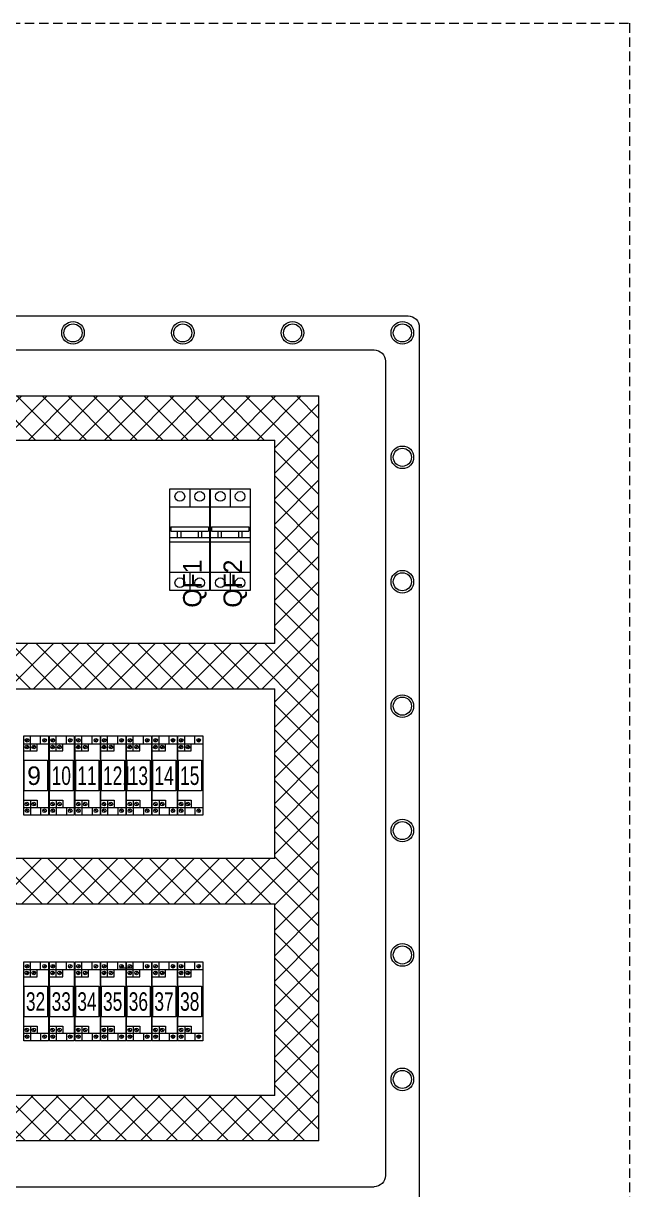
# Model space of a CAD drawing. Header units: millimetres. Extents: x 32626 to 72822, y 60047 to 123188.
# Drawn here: x 33628 to 33949, y 64901 to 65520 of the extents above; entities that cross this region are included whole.
import ezdxf

# ---------------------------------------------------------------- set-up
doc = ezdxf.new("R2010")
doc.units = ezdxf.units.MM
doc.header["$LTSCALE"] = 10
doc.linetypes.add('DASHED', pattern=[0.75, 0.5, -0.25])
doc.layers.add('1轮廓实线层', color=7, linetype='Continuous', lineweight=18)
doc.layers.add('6文字层', color=3, linetype='Continuous', lineweight=18)
doc.styles.add('样式 1', font='SIMYOU.TTF', dxfattribs={"width": 0.75})

msp = doc.modelspace()

# ---------------------------------------------------------------- hatches: boundary and pattern name
at = {"layer": '1轮廓实线层'}
h = msp.add_hatch(dxfattribs=at)
h.set_pattern_fill('ANSI37', color=256, scale=3, style=0)
h.set_pattern_definition([(45, (1626.673, -2091.581), (-6.7351921, 6.7351921), []), (135, (1626.673, -2091.581), (-6.7351921, -6.7351921), [])])
h.paths.add_polyline_path([(33050.9, 64927.13), (33050.9, 65322.25), (33784.37, 65322.25), (33784.37, 64927.13)])
h.paths.add_polyline_path([(33074.32, 65298.85), (33760.95, 65298.85), (33760.95, 65190.85), (33074.32, 65190.85)], flags=16)
h.paths.add_polyline_path([(33074.3, 65166.85), (33760.97, 65166.85), (33760.97, 65076.85), (33074.3, 65076.85)], flags=16)
h.paths.add_polyline_path([(33074.3, 65052.85), (33760.97, 65052.85), (33760.97, 64951.12), (33074.3, 64951.12)], flags=16)

# ---------------------------------------------------------------- linework, layer by layer
for p, q in [((33003.63, 65364.69), (33831.63, 65364.69)), ((33021.63, 65346.69), (33813.63, 65346.69)), ((33050.9, 65322.25), (33784.37, 65322.25)), ((33784.37, 64927.13), (33784.37, 65322.25)), ((33074.32, 65298.85), (33760.95, 65298.85)), ((33760.95, 65190.85), (33760.95, 65298.85)), ((33705.42, 65273.03), (33715.92, 65273.03)), ((33705.42, 65219.03), (33705.42, 65273.03)), ((33715.92, 65273.03), (33726.42, 65273.03)), ((33715.92, 65273.03), (33715.92, 65263.34)), ((33726.42, 65273.03), (33726.42, 65219.03)), ((33726.87, 65273.03), (33737.37, 65273.03)), ((33726.87, 65219.03), (33726.87, 65273.03)), ((33737.37, 65273.03), (33747.87, 65273.03)), ((33737.37, 65273.03), (33737.37, 65263.34)), ((33747.87, 65273.03), (33747.87, 65219.03)), ((33705.42, 65263.34), (33726.42, 65263.34)), ((33726.87, 65263.34), (33747.87, 65263.34)), ((33705.96, 65252.88), (33725.87, 65252.88)), ((33705.96, 65252.88), (33705.96, 65250.5)), ((33725.87, 65252.88), (33725.87, 65250.5)), ((33727.41, 65252.88), (33747.33, 65252.88)), ((33727.41, 65252.88), (33727.41, 65250.5)), ((33747.33, 65252.88), (33747.33, 65250.5)), ((33705.42, 65247.22), (33726.42, 65247.22)), ((33705.42, 65244.85), (33726.42, 65244.85)), ((33705.96, 65250.5), (33725.87, 65250.5)), ((33709.51, 65247.22), (33709.51, 65250.5)), ((33711.32, 65247.22), (33711.32, 65250.5)), ((33720.52, 65247.22), (33720.52, 65250.5)), ((33722.32, 65247.22), (33722.32, 65250.5)), ((33726.87, 65247.22), (33747.87, 65247.22)), ((33726.87, 65244.85), (33747.87, 65244.85)), ((33727.41, 65250.5), (33747.33, 65250.5)), ((33730.96, 65247.22), (33730.96, 65250.5)), ((33732.77, 65247.22), (33732.77, 65250.5)), ((33741.97, 65247.22), (33741.97, 65250.5)), ((33743.78, 65247.22), (33743.78, 65250.5)), ((33705.42, 65228.72), (33726.42, 65228.72)), ((33715.92, 65228.72), (33715.92, 65219.03)), ((33726.87, 65228.72), (33747.87, 65228.72)), ((33737.37, 65228.72), (33737.37, 65219.03)), ((33715.92, 65219.03), (33705.42, 65219.03)), ((33726.42, 65219.03), (33715.92, 65219.03)), ((33737.37, 65219.03), (33726.87, 65219.03)), ((33747.87, 65219.03), (33737.37, 65219.03)), ((33760.95, 65190.85), (33074.32, 65190.85)), ((33074.3, 65166.85), (33760.97, 65166.85)), ((33760.97, 65076.85), (33760.97, 65166.85)), ((33760.97, 65076.85), (33074.3, 65076.85)), ((33074.3, 65052.85), (33760.97, 65052.85)), ((33760.97, 64951.12), (33760.97, 65052.85)), ((33760.97, 64951.12), (33074.3, 64951.12)), ((33784.37, 64927.13), (33050.9, 64927.13)), ((33021.63, 64902.69), (33813.63, 64902.69))]:
    msp.add_line(p, q, dxfattribs=at)
at = {"layer": '1轮廓实线层', "lineweight": 13}
for p, q in [((33627.91, 65141.87), (33641.11, 65141.87)), ((33627.91, 65099.87), (33627.91, 65141.87)), ((33628.95, 65138.93), (33630.33, 65140.3)), ((33629.07, 65138.8), (33630.45, 65140.18)), ((33631.53, 65138.46), (33631.53, 65141.87)), ((33636.88, 65137.77), (33636.88, 65141.87)), ((33638.18, 65138.93), (33639.56, 65140.3)), ((33638.3, 65138.8), (33639.68, 65140.18)), ((33641.11, 65141.87), (33641.11, 65099.87)), ((33641.53, 65141.87), (33654.73, 65141.87)), ((33641.53, 65099.87), (33641.53, 65141.87)), ((33642.57, 65138.93), (33643.95, 65140.3)), ((33642.69, 65138.8), (33644.07, 65140.18)), ((33645.15, 65138.46), (33645.15, 65141.87)), ((33650.5, 65137.77), (33650.5, 65141.87)), ((33651.8, 65138.93), (33653.18, 65140.3)), ((33651.92, 65138.8), (33653.3, 65140.18)), ((33654.73, 65141.87), (33654.73, 65099.87)), ((33655.15, 65141.87), (33668.35, 65141.87)), ((33655.15, 65099.87), (33655.15, 65141.87)), ((33656.19, 65138.93), (33657.57, 65140.3)), ((33656.31, 65138.8), (33657.69, 65140.18)), ((33658.77, 65138.46), (33658.77, 65141.87)), ((33664.12, 65137.77), (33664.12, 65141.87)), ((33665.42, 65138.93), (33666.8, 65140.3)), ((33665.54, 65138.8), (33666.92, 65140.18)), ((33668.35, 65141.87), (33668.35, 65099.87)), ((33668.77, 65141.87), (33681.97, 65141.87)), ((33668.77, 65099.87), (33668.77, 65141.87)), ((33669.81, 65138.93), (33671.19, 65140.3)), ((33669.93, 65138.8), (33671.31, 65140.18)), ((33672.39, 65138.46), (33672.39, 65141.87)), ((33677.74, 65137.77), (33677.74, 65141.87)), ((33679.04, 65138.93), (33680.42, 65140.3)), ((33679.16, 65138.8), (33680.54, 65140.18)), ((33681.97, 65141.87), (33681.97, 65099.87)), ((33682.39, 65141.87), (33695.59, 65141.87)), ((33682.39, 65099.87), (33682.39, 65141.87)), ((33683.43, 65138.93), (33684.81, 65140.3)), ((33683.55, 65138.8), (33684.93, 65140.18)), ((33686.01, 65138.46), (33686.01, 65141.87)), ((33691.36, 65137.77), (33691.36, 65141.87)), ((33692.66, 65138.93), (33694.04, 65140.3)), ((33692.78, 65138.8), (33694.16, 65140.18)), ((33695.59, 65141.87), (33695.59, 65099.87)), ((33696.01, 65141.87), (33709.21, 65141.87)), ((33696.01, 65099.87), (33696.01, 65141.87)), ((33697.05, 65138.93), (33698.43, 65140.3)), ((33697.18, 65138.8), (33698.55, 65140.18)), ((33699.63, 65138.46), (33699.63, 65141.87)), ((33704.98, 65137.77), (33704.98, 65141.87)), ((33706.28, 65138.93), (33707.66, 65140.3)), ((33706.4, 65138.8), (33707.78, 65140.18)), ((33709.21, 65141.87), (33709.21, 65099.87)), ((33709.63, 65141.87), (33722.83, 65141.87)), ((33709.63, 65099.87), (33709.63, 65141.87)), ((33710.67, 65138.93), (33712.05, 65140.3)), ((33710.8, 65138.8), (33712.17, 65140.18)), ((33713.25, 65138.46), (33713.25, 65141.87)), ((33718.6, 65137.77), (33718.6, 65141.87)), ((33719.9, 65138.93), (33721.28, 65140.3)), ((33720.02, 65138.8), (33721.4, 65140.18)), ((33722.83, 65141.87), (33722.83, 65099.87)), ((33627.91, 65137.77), (33641.11, 65137.77)), ((33627.91, 65133.96), (33635.04, 65133.96)), ((33628.86, 65135.39), (33630.24, 65136.76)), ((33628.99, 65135.26), (33630.36, 65136.64)), ((33631.53, 65133.96), (33631.53, 65138.46)), ((33632.5, 65135.39), (33633.88, 65136.76)), ((33632.62, 65135.26), (33634, 65136.64)), ((33635.04, 65133.96), (33635.04, 65137.77)), ((33641.53, 65137.77), (33654.73, 65137.77)), ((33641.53, 65133.96), (33648.66, 65133.96)), ((33642.48, 65135.39), (33643.86, 65136.76)), ((33642.61, 65135.26), (33643.98, 65136.64)), ((33645.15, 65133.96), (33645.15, 65138.46)), ((33646.12, 65135.39), (33647.5, 65136.76)), ((33646.24, 65135.26), (33647.62, 65136.64)), ((33648.66, 65133.96), (33648.66, 65137.77)), ((33655.15, 65137.77), (33668.35, 65137.77)), ((33655.15, 65133.96), (33662.28, 65133.96)), ((33656.1, 65135.39), (33657.48, 65136.76)), ((33656.23, 65135.26), (33657.6, 65136.64)), ((33658.77, 65133.96), (33658.77, 65138.46)), ((33659.74, 65135.39), (33661.12, 65136.76)), ((33659.86, 65135.26), (33661.24, 65136.64)), ((33662.28, 65133.96), (33662.28, 65137.77)), ((33668.77, 65137.77), (33681.97, 65137.77)), ((33668.77, 65133.96), (33675.9, 65133.96)), ((33669.73, 65135.39), (33671.1, 65136.76)), ((33669.85, 65135.26), (33671.22, 65136.64)), ((33672.39, 65133.96), (33672.39, 65138.46)), ((33673.36, 65135.39), (33674.74, 65136.76)), ((33673.48, 65135.26), (33674.86, 65136.64)), ((33675.9, 65133.96), (33675.9, 65137.77)), ((33682.39, 65137.77), (33695.59, 65137.77)), ((33682.39, 65133.96), (33689.52, 65133.96)), ((33683.35, 65135.39), (33684.72, 65136.76)), ((33683.47, 65135.26), (33684.85, 65136.64)), ((33686.01, 65133.96), (33686.01, 65138.46)), ((33686.98, 65135.39), (33688.36, 65136.76)), ((33687.1, 65135.26), (33688.48, 65136.64)), ((33689.52, 65133.96), (33689.52, 65137.77)), ((33696.01, 65137.77), (33709.21, 65137.77)), ((33696.01, 65133.96), (33703.14, 65133.96)), ((33696.97, 65135.39), (33698.34, 65136.76)), ((33697.09, 65135.26), (33698.47, 65136.64)), ((33699.63, 65133.96), (33699.63, 65138.46)), ((33700.6, 65135.39), (33701.98, 65136.76)), ((33700.72, 65135.26), (33702.1, 65136.64)), ((33703.14, 65133.96), (33703.14, 65137.77)), ((33709.63, 65137.77), (33722.83, 65137.77)), ((33709.63, 65133.96), (33716.76, 65133.96)), ((33710.59, 65135.39), (33711.96, 65136.76)), ((33710.71, 65135.26), (33712.09, 65136.64)), ((33713.25, 65133.96), (33713.25, 65138.46)), ((33714.22, 65135.39), (33715.6, 65136.76)), ((33714.34, 65135.26), (33715.72, 65136.64)), ((33716.76, 65133.96), (33716.76, 65137.77)), ((33627.91, 65107.78), (33635.04, 65107.78)), ((33627.91, 65103.97), (33641.11, 65103.97)), ((33628.86, 65106.36), (33630.24, 65104.98)), ((33628.95, 65102.81), (33630.33, 65101.44)), ((33628.99, 65106.48), (33630.36, 65105.1)), ((33629.07, 65102.94), (33630.45, 65101.56)), ((33631.53, 65107.78), (33631.53, 65103.28)), ((33631.53, 65103.28), (33631.53, 65099.87)), ((33632.5, 65106.36), (33633.88, 65104.98)), ((33632.62, 65106.48), (33634, 65105.1)), ((33635.04, 65107.78), (33635.04, 65103.97)), ((33636.88, 65103.97), (33636.88, 65099.87)), ((33638.18, 65102.81), (33639.56, 65101.44)), ((33638.3, 65102.94), (33639.68, 65101.56)), ((33641.53, 65107.78), (33648.66, 65107.78)), ((33641.53, 65103.97), (33654.73, 65103.97)), ((33642.48, 65106.36), (33643.86, 65104.98)), ((33642.57, 65102.81), (33643.95, 65101.44)), ((33642.61, 65106.48), (33643.98, 65105.1)), ((33642.69, 65102.94), (33644.07, 65101.56)), ((33645.15, 65107.78), (33645.15, 65103.28)), ((33645.15, 65103.28), (33645.15, 65099.87)), ((33646.12, 65106.36), (33647.5, 65104.98)), ((33646.24, 65106.48), (33647.62, 65105.1)), ((33648.66, 65107.78), (33648.66, 65103.97)), ((33650.5, 65103.97), (33650.5, 65099.87)), ((33651.8, 65102.81), (33653.18, 65101.44)), ((33651.92, 65102.94), (33653.3, 65101.56)), ((33655.15, 65107.78), (33662.28, 65107.78)), ((33655.15, 65103.97), (33668.35, 65103.97)), ((33656.1, 65106.36), (33657.48, 65104.98)), ((33656.19, 65102.81), (33657.57, 65101.44)), ((33656.23, 65106.48), (33657.6, 65105.1)), ((33656.31, 65102.94), (33657.69, 65101.56)), ((33658.77, 65107.78), (33658.77, 65103.28)), ((33658.77, 65103.28), (33658.77, 65099.87)), ((33659.74, 65106.36), (33661.12, 65104.98)), ((33659.86, 65106.48), (33661.24, 65105.1)), ((33662.28, 65107.78), (33662.28, 65103.97)), ((33664.12, 65103.97), (33664.12, 65099.87)), ((33665.42, 65102.81), (33666.8, 65101.44)), ((33665.54, 65102.94), (33666.92, 65101.56)), ((33668.77, 65107.78), (33675.9, 65107.78)), ((33668.77, 65103.97), (33681.97, 65103.97)), ((33669.73, 65106.36), (33671.1, 65104.98)), ((33669.81, 65102.81), (33671.19, 65101.44)), ((33669.85, 65106.48), (33671.22, 65105.1)), ((33669.93, 65102.94), (33671.31, 65101.56)), ((33672.39, 65107.78), (33672.39, 65103.28)), ((33672.39, 65103.28), (33672.39, 65099.87)), ((33673.36, 65106.36), (33674.74, 65104.98)), ((33673.48, 65106.48), (33674.86, 65105.1)), ((33675.9, 65107.78), (33675.9, 65103.97)), ((33677.74, 65103.97), (33677.74, 65099.87)), ((33679.04, 65102.81), (33680.42, 65101.44)), ((33679.16, 65102.94), (33680.54, 65101.56)), ((33682.39, 65107.78), (33689.52, 65107.78)), ((33682.39, 65103.97), (33695.59, 65103.97)), ((33683.35, 65106.36), (33684.72, 65104.98)), ((33683.43, 65102.81), (33684.81, 65101.44)), ((33683.47, 65106.48), (33684.85, 65105.1)), ((33683.55, 65102.94), (33684.93, 65101.56)), ((33686.01, 65107.78), (33686.01, 65103.28)), ((33686.01, 65103.28), (33686.01, 65099.87)), ((33686.98, 65106.36), (33688.36, 65104.98)), ((33687.1, 65106.48), (33688.48, 65105.1)), ((33689.52, 65107.78), (33689.52, 65103.97)), ((33691.36, 65103.97), (33691.36, 65099.87)), ((33692.66, 65102.81), (33694.04, 65101.44)), ((33692.78, 65102.94), (33694.16, 65101.56)), ((33696.01, 65107.78), (33703.14, 65107.78)), ((33696.01, 65103.97), (33709.21, 65103.97)), ((33696.97, 65106.36), (33698.34, 65104.98)), ((33697.05, 65102.81), (33698.43, 65101.44)), ((33697.09, 65106.48), (33698.47, 65105.1)), ((33697.18, 65102.94), (33698.55, 65101.56)), ((33699.63, 65107.78), (33699.63, 65103.28)), ((33699.63, 65103.28), (33699.63, 65099.87)), ((33700.6, 65106.36), (33701.98, 65104.98)), ((33700.72, 65106.48), (33702.1, 65105.1)), ((33703.14, 65107.78), (33703.14, 65103.97)), ((33704.98, 65103.97), (33704.98, 65099.87)), ((33706.28, 65102.81), (33707.66, 65101.44)), ((33706.4, 65102.94), (33707.78, 65101.56)), ((33709.63, 65107.78), (33716.76, 65107.78)), ((33709.63, 65103.97), (33722.83, 65103.97)), ((33710.59, 65106.36), (33711.96, 65104.98)), ((33710.67, 65102.81), (33712.05, 65101.44)), ((33710.71, 65106.48), (33712.09, 65105.1)), ((33710.8, 65102.94), (33712.17, 65101.56)), ((33713.25, 65107.78), (33713.25, 65103.28)), ((33713.25, 65103.28), (33713.25, 65099.87)), ((33714.22, 65106.36), (33715.6, 65104.98)), ((33714.34, 65106.48), (33715.72, 65105.1)), ((33716.76, 65107.78), (33716.76, 65103.97)), ((33718.6, 65103.97), (33718.6, 65099.87)), ((33719.9, 65102.81), (33721.28, 65101.44)), ((33720.02, 65102.94), (33721.4, 65101.56)), ((33641.11, 65099.87), (33627.91, 65099.87)), ((33654.73, 65099.87), (33641.53, 65099.87)), ((33668.35, 65099.87), (33655.15, 65099.87)), ((33681.97, 65099.87), (33668.77, 65099.87)), ((33695.59, 65099.87), (33682.39, 65099.87)), ((33709.21, 65099.87), (33696.01, 65099.87)), ((33722.83, 65099.87), (33709.63, 65099.87)), ((33627.91, 65022.06), (33641.11, 65022.06)), ((33627.91, 64980.06), (33627.91, 65022.06)), ((33631.53, 65018.64), (33631.53, 65022.06)), ((33636.88, 65017.95), (33636.88, 65022.06)), ((33641.11, 65022.06), (33641.11, 64980.06)), ((33641.53, 65022.06), (33654.73, 65022.06)), ((33641.53, 64980.06), (33641.53, 65022.06)), ((33645.15, 65018.64), (33645.15, 65022.06)), ((33650.5, 65017.95), (33650.5, 65022.06)), ((33654.73, 65022.06), (33654.73, 64980.06)), ((33655.15, 65022.06), (33668.35, 65022.06)), ((33655.15, 64980.06), (33655.15, 65022.06)), ((33658.77, 65018.64), (33658.77, 65022.06)), ((33664.12, 65017.95), (33664.12, 65022.06)), ((33668.35, 65022.06), (33668.35, 64980.06)), ((33668.77, 65022.06), (33681.97, 65022.06)), ((33668.77, 64980.06), (33668.77, 65022.06)), ((33672.39, 65018.64), (33672.39, 65022.06)), ((33677.74, 65017.95), (33677.74, 65022.06)), ((33681.97, 65022.06), (33681.97, 64980.06)), ((33682.39, 65022.06), (33695.59, 65022.06)), ((33682.39, 64980.06), (33682.39, 65022.06)), ((33686.01, 65018.64), (33686.01, 65022.06)), ((33691.36, 65017.95), (33691.36, 65022.06)), ((33695.59, 65022.06), (33695.59, 64980.06)), ((33696.01, 65022.06), (33709.21, 65022.06)), ((33696.01, 64980.06), (33696.01, 65022.06)), ((33699.63, 65018.64), (33699.63, 65022.06)), ((33704.98, 65017.95), (33704.98, 65022.06)), ((33709.21, 65022.06), (33709.21, 64980.06)), ((33709.63, 65022.06), (33722.83, 65022.06)), ((33709.63, 64980.06), (33709.63, 65022.06)), ((33713.25, 65018.64), (33713.25, 65022.06)), ((33718.6, 65017.95), (33718.6, 65022.06)), ((33722.83, 65022.06), (33722.83, 64980.06)), ((33627.91, 65017.95), (33641.11, 65017.95)), ((33628.86, 65015.57), (33630.24, 65016.95)), ((33628.95, 65019.11), (33630.33, 65020.49)), ((33628.99, 65015.45), (33630.36, 65016.83)), ((33629.07, 65018.99), (33630.45, 65020.37)), ((33631.53, 65014.15), (33631.53, 65018.64)), ((33632.5, 65015.57), (33633.88, 65016.95)), ((33632.62, 65015.45), (33634, 65016.83)), ((33635.04, 65014.15), (33635.04, 65017.95)), ((33638.18, 65019.11), (33639.56, 65020.49)), ((33638.3, 65018.99), (33639.68, 65020.37)), ((33641.53, 65017.95), (33654.73, 65017.95)), ((33642.48, 65015.57), (33643.86, 65016.95)), ((33642.57, 65019.11), (33643.95, 65020.49)), ((33642.61, 65015.45), (33643.98, 65016.83)), ((33642.69, 65018.99), (33644.07, 65020.37)), ((33645.15, 65014.15), (33645.15, 65018.64)), ((33646.12, 65015.57), (33647.5, 65016.95)), ((33646.24, 65015.45), (33647.62, 65016.83)), ((33648.66, 65014.15), (33648.66, 65017.95)), ((33651.8, 65019.11), (33653.18, 65020.49)), ((33651.92, 65018.99), (33653.3, 65020.37)), ((33655.15, 65017.95), (33668.35, 65017.95)), ((33656.1, 65015.57), (33657.48, 65016.95)), ((33656.19, 65019.11), (33657.57, 65020.49)), ((33656.23, 65015.45), (33657.6, 65016.83)), ((33656.31, 65018.99), (33657.69, 65020.37)), ((33658.77, 65014.15), (33658.77, 65018.64)), ((33659.74, 65015.57), (33661.12, 65016.95)), ((33659.86, 65015.45), (33661.24, 65016.83)), ((33662.28, 65014.15), (33662.28, 65017.95)), ((33665.42, 65019.11), (33666.8, 65020.49)), ((33665.54, 65018.99), (33666.92, 65020.37)), ((33668.77, 65017.95), (33681.97, 65017.95)), ((33669.73, 65015.57), (33671.1, 65016.95)), ((33669.81, 65019.11), (33671.19, 65020.49)), ((33669.85, 65015.45), (33671.22, 65016.83)), ((33669.93, 65018.99), (33671.31, 65020.37)), ((33672.39, 65014.15), (33672.39, 65018.64)), ((33673.36, 65015.57), (33674.74, 65016.95)), ((33673.48, 65015.45), (33674.86, 65016.83)), ((33675.9, 65014.15), (33675.9, 65017.95)), ((33684.02, 65018.73), (33678.62, 65018.73)), ((33679.04, 65019.11), (33680.42, 65020.49)), ((33679.16, 65018.99), (33680.54, 65020.37)), ((33684.76, 65018.73), (33679.36, 65018.73)), ((33685.99, 65018.73), (33680.59, 65018.73)), ((33682.39, 65017.95), (33695.59, 65017.95)), ((33683.35, 65015.57), (33684.72, 65016.95)), ((33683.43, 65019.11), (33684.81, 65020.49)), ((33683.47, 65015.45), (33684.85, 65016.83)), ((33683.55, 65018.99), (33684.93, 65020.37)), ((33686.01, 65014.15), (33686.01, 65018.64)), ((33686.98, 65015.57), (33688.36, 65016.95)), ((33687.1, 65015.45), (33688.48, 65016.83)), ((33689.52, 65014.15), (33689.52, 65017.95)), ((33692.66, 65019.11), (33694.04, 65020.49)), ((33692.78, 65018.99), (33694.16, 65020.37)), ((33696.01, 65017.95), (33709.21, 65017.95)), ((33696.97, 65015.57), (33698.34, 65016.95)), ((33697.05, 65019.11), (33698.43, 65020.49)), ((33697.09, 65015.45), (33698.47, 65016.83)), ((33697.18, 65018.99), (33698.55, 65020.37)), ((33699.63, 65014.15), (33699.63, 65018.64)), ((33700.6, 65015.57), (33701.98, 65016.95)), ((33700.72, 65015.45), (33702.1, 65016.83)), ((33703.14, 65014.15), (33703.14, 65017.95)), ((33706.28, 65019.11), (33707.66, 65020.49)), ((33706.4, 65018.99), (33707.78, 65020.37)), ((33709.63, 65017.95), (33722.83, 65017.95)), ((33710.59, 65015.57), (33711.96, 65016.95)), ((33710.67, 65019.11), (33712.05, 65020.49)), ((33710.71, 65015.45), (33712.09, 65016.83)), ((33710.8, 65018.99), (33712.17, 65020.37)), ((33713.25, 65014.15), (33713.25, 65018.64)), ((33714.22, 65015.57), (33715.6, 65016.95)), ((33714.34, 65015.45), (33715.72, 65016.83)), ((33716.76, 65014.15), (33716.76, 65017.95)), ((33719.9, 65019.11), (33721.28, 65020.49)), ((33720.02, 65018.99), (33721.4, 65020.37)), ((33627.91, 65014.15), (33635.04, 65014.15)), ((33641.53, 65014.15), (33648.66, 65014.15)), ((33655.15, 65014.15), (33662.28, 65014.15)), ((33668.77, 65014.15), (33675.9, 65014.15)), ((33682.39, 65014.15), (33689.52, 65014.15)), ((33696.01, 65014.15), (33703.14, 65014.15)), ((33709.63, 65014.15), (33716.76, 65014.15)), ((33627.91, 64987.96), (33635.04, 64987.96)), ((33628.86, 64986.54), (33630.24, 64985.16)), ((33628.99, 64986.66), (33630.36, 64985.28)), ((33631.53, 64987.96), (33631.53, 64983.47)), ((33632.5, 64986.54), (33633.88, 64985.16)), ((33632.62, 64986.66), (33634, 64985.28)), ((33635.04, 64987.96), (33635.04, 64984.16)), ((33641.53, 64987.96), (33648.66, 64987.96)), ((33642.48, 64986.54), (33643.86, 64985.16)), ((33642.61, 64986.66), (33643.98, 64985.28)), ((33645.15, 64987.96), (33645.15, 64983.47)), ((33646.12, 64986.54), (33647.5, 64985.16)), ((33646.24, 64986.66), (33647.62, 64985.28)), ((33648.66, 64987.96), (33648.66, 64984.16)), ((33655.15, 64987.96), (33662.28, 64987.96)), ((33656.1, 64986.54), (33657.48, 64985.16)), ((33656.23, 64986.66), (33657.6, 64985.28)), ((33658.77, 64987.96), (33658.77, 64983.47)), ((33659.74, 64986.54), (33661.12, 64985.16)), ((33659.86, 64986.66), (33661.24, 64985.28)), ((33662.28, 64987.96), (33662.28, 64984.16)), ((33668.77, 64987.96), (33675.9, 64987.96)), ((33669.73, 64986.54), (33671.1, 64985.16)), ((33669.85, 64986.66), (33671.22, 64985.28)), ((33672.39, 64987.96), (33672.39, 64983.47)), ((33673.36, 64986.54), (33674.74, 64985.16)), ((33673.48, 64986.66), (33674.86, 64985.28)), ((33675.9, 64987.96), (33675.9, 64984.16)), ((33682.39, 64987.96), (33689.52, 64987.96)), ((33683.35, 64986.54), (33684.72, 64985.16)), ((33683.47, 64986.66), (33684.85, 64985.28)), ((33686.01, 64987.96), (33686.01, 64983.47)), ((33686.98, 64986.54), (33688.36, 64985.16)), ((33687.1, 64986.66), (33688.48, 64985.28)), ((33689.52, 64987.96), (33689.52, 64984.16)), ((33696.01, 64987.96), (33703.14, 64987.96)), ((33696.97, 64986.54), (33698.34, 64985.16)), ((33697.09, 64986.66), (33698.47, 64985.28)), ((33699.63, 64987.96), (33699.63, 64983.47)), ((33700.6, 64986.54), (33701.98, 64985.16)), ((33700.72, 64986.66), (33702.1, 64985.28)), ((33703.14, 64987.96), (33703.14, 64984.16)), ((33709.63, 64987.96), (33716.76, 64987.96)), ((33710.59, 64986.54), (33711.96, 64985.16)), ((33710.71, 64986.66), (33712.09, 64985.28)), ((33713.25, 64987.96), (33713.25, 64983.47)), ((33714.22, 64986.54), (33715.6, 64985.16)), ((33714.34, 64986.66), (33715.72, 64985.28)), ((33716.76, 64987.96), (33716.76, 64984.16)), ((33627.91, 64984.16), (33641.11, 64984.16)), ((33641.11, 64980.06), (33627.91, 64980.06)), ((33628.95, 64983), (33630.33, 64981.62)), ((33629.07, 64983.12), (33630.45, 64981.74)), ((33631.53, 64983.47), (33631.53, 64980.06)), ((33636.88, 64984.16), (33636.88, 64980.06)), ((33638.18, 64983), (33639.56, 64981.62)), ((33638.3, 64983.12), (33639.68, 64981.74)), ((33641.53, 64984.16), (33654.73, 64984.16)), ((33654.73, 64980.06), (33641.53, 64980.06)), ((33642.57, 64983), (33643.95, 64981.62)), ((33642.69, 64983.12), (33644.07, 64981.74)), ((33645.15, 64983.47), (33645.15, 64980.06)), ((33650.5, 64984.16), (33650.5, 64980.06)), ((33651.8, 64983), (33653.18, 64981.62)), ((33651.92, 64983.12), (33653.3, 64981.74)), ((33655.15, 64984.16), (33668.35, 64984.16)), ((33668.35, 64980.06), (33655.15, 64980.06)), ((33656.19, 64983), (33657.57, 64981.62)), ((33656.31, 64983.12), (33657.69, 64981.74)), ((33658.77, 64983.47), (33658.77, 64980.06)), ((33664.12, 64984.16), (33664.12, 64980.06)), ((33665.42, 64983), (33666.8, 64981.62)), ((33665.54, 64983.12), (33666.92, 64981.74)), ((33668.77, 64984.16), (33681.97, 64984.16)), ((33681.97, 64980.06), (33668.77, 64980.06)), ((33669.81, 64983), (33671.19, 64981.62)), ((33669.93, 64983.12), (33671.31, 64981.74)), ((33672.39, 64983.47), (33672.39, 64980.06)), ((33677.74, 64984.16), (33677.74, 64980.06)), ((33679.04, 64983), (33680.42, 64981.62)), ((33679.16, 64983.12), (33680.54, 64981.74)), ((33682.39, 64984.16), (33695.59, 64984.16)), ((33695.59, 64980.06), (33682.39, 64980.06)), ((33683.43, 64983), (33684.81, 64981.62)), ((33683.55, 64983.12), (33684.93, 64981.74)), ((33686.01, 64983.47), (33686.01, 64980.06)), ((33691.36, 64984.16), (33691.36, 64980.06)), ((33692.66, 64983), (33694.04, 64981.62)), ((33692.78, 64983.12), (33694.16, 64981.74)), ((33696.01, 64984.16), (33709.21, 64984.16)), ((33709.21, 64980.06), (33696.01, 64980.06)), ((33697.05, 64983), (33698.43, 64981.62)), ((33697.18, 64983.12), (33698.55, 64981.74)), ((33699.63, 64983.47), (33699.63, 64980.06)), ((33704.98, 64984.16), (33704.98, 64980.06)), ((33706.28, 64983), (33707.66, 64981.62)), ((33706.4, 64983.12), (33707.78, 64981.74)), ((33709.63, 64984.16), (33722.83, 64984.16)), ((33722.83, 64980.06), (33709.63, 64980.06)), ((33710.67, 64983), (33712.05, 64981.62)), ((33710.8, 64983.12), (33712.17, 64981.74)), ((33713.25, 64983.47), (33713.25, 64980.06)), ((33718.6, 64984.16), (33718.6, 64980.06)), ((33719.9, 64983), (33721.28, 64981.62)), ((33720.02, 64983.12), (33721.4, 64981.74))]:
    msp.add_line(p, q, dxfattribs=at)
at = {"layer": '1轮廓实线层', "linetype": 'DASHED'}
msp.add_lwpolyline([(32826.01, 65519.91), (33949.14, 65519.91), (33949.14, 64480.54), (32826.01, 64480.54)], close=True, dxfattribs=at)
at = {"layer": '1轮廓实线层'}
for points in [[(33831.63, 65364.69, -0.414214), (33837.63, 65358.69), (33837.63, 64890.69, -0.414214), (33831.63, 64884.69)], [(33813.63, 65346.69, -0.414214), (33819.63, 65340.69), (33819.63, 64908.69, -0.414214), (33813.63, 64902.69)]]:
    msp.add_lwpolyline(points, format="xyb", dxfattribs=at)
at = {"layer": '1轮廓实线层', "lineweight": 13}
for points in [[(33628.2, 65128.98), (33640.51, 65128.98), (33640.51, 65112.76), (33628.2, 65112.76)], [(33641.82, 65128.98), (33654.13, 65128.98), (33654.13, 65112.76), (33641.82, 65112.76)], [(33655.45, 65128.98), (33667.75, 65128.98), (33667.75, 65112.76), (33655.45, 65112.76)], [(33669.07, 65128.98), (33681.37, 65128.98), (33681.37, 65112.76), (33669.07, 65112.76)], [(33682.69, 65128.98), (33694.99, 65128.98), (33694.99, 65112.76), (33682.69, 65112.76)], [(33696.31, 65128.98), (33708.61, 65128.98), (33708.61, 65112.76), (33696.31, 65112.76)], [(33709.93, 65128.98), (33722.23, 65128.98), (33722.23, 65112.76), (33709.93, 65112.76)], [(33628.2, 65009.16), (33640.51, 65009.16), (33640.51, 64992.95), (33628.2, 64992.95)], [(33641.82, 65009.16), (33654.13, 65009.16), (33654.13, 64992.95), (33641.82, 64992.95)], [(33655.45, 65009.16), (33667.75, 65009.16), (33667.75, 64992.95), (33655.45, 64992.95)], [(33669.07, 65009.16), (33681.37, 65009.16), (33681.37, 64992.95), (33669.07, 64992.95)], [(33682.69, 65009.16), (33694.99, 65009.16), (33694.99, 64992.95), (33682.69, 64992.95)], [(33696.31, 65009.16), (33708.61, 65009.16), (33708.61, 64992.95), (33696.31, 64992.95)], [(33709.93, 65009.16), (33722.23, 65009.16), (33722.23, 64992.95), (33709.93, 64992.95)]]:
    msp.add_lwpolyline(points, close=True, dxfattribs=at)
at = {"layer": '1轮廓实线层'}
for centre, radius in [((33654.03, 65355.69), 6), ((33654.03, 65355.69), 4.8), ((33712.23, 65355.69), 6), ((33712.23, 65355.69), 4.8), ((33770.43, 65355.69), 6), ((33770.43, 65355.69), 4.8), ((33828.63, 65355.69), 6), ((33828.63, 65355.69), 4.8), ((33828.63, 65289.69), 6), ((33828.63, 65289.69), 4.8), ((33710.67, 65268.93), 2.58), ((33721.17, 65268.93), 2.58), ((33732.12, 65268.93), 2.58), ((33742.62, 65268.93), 2.58), ((33828.63, 65223.69), 6), ((33828.63, 65223.69), 4.8), ((33710.67, 65223.13), 2.58), ((33721.17, 65223.13), 2.58), ((33732.12, 65223.13), 2.58), ((33742.62, 65223.13), 2.58), ((33828.63, 65157.69), 6), ((33828.63, 65157.69), 4.8), ((33828.63, 65091.69), 6), ((33828.63, 65091.69), 4.8), ((33828.63, 65025.69), 6), ((33828.63, 65025.69), 4.8), ((33828.63, 64959.69), 6), ((33828.63, 64959.69), 4.8)]:
    msp.add_circle(centre, radius, dxfattribs=at)
at = {"layer": '1轮廓实线层', "lineweight": 13}
for centre in [(33629.7, 65139.56), (33638.93, 65139.56), (33643.32, 65139.56), (33652.55, 65139.56), (33656.94, 65139.56), (33666.17, 65139.56), (33670.56, 65139.56), (33679.79, 65139.56), (33684.18, 65139.56), (33693.41, 65139.56), (33697.8, 65139.56), (33707.03, 65139.56), (33711.42, 65139.56), (33720.65, 65139.56), (33629.61, 65136.01), (33633.25, 65136.01), (33643.23, 65136.01), (33646.87, 65136.01), (33656.85, 65136.01), (33660.49, 65136.01), (33670.47, 65136.01), (33674.11, 65136.01), (33684.1, 65136.01), (33687.73, 65136.01), (33697.72, 65136.01), (33701.35, 65136.01), (33711.34, 65136.01), (33714.97, 65136.01), (33629.61, 65105.73), (33629.7, 65102.19), (33633.25, 65105.73), (33638.93, 65102.19), (33643.23, 65105.73), (33643.32, 65102.19), (33646.87, 65105.73), (33652.55, 65102.19), (33656.85, 65105.73), (33656.94, 65102.19), (33660.49, 65105.73), (33666.17, 65102.19), (33670.47, 65105.73), (33670.56, 65102.19), (33674.11, 65105.73), (33679.79, 65102.19), (33684.1, 65105.73), (33684.18, 65102.19), (33687.73, 65105.73), (33693.41, 65102.19), (33697.72, 65105.73), (33697.8, 65102.19), (33701.35, 65105.73), (33707.03, 65102.19), (33711.34, 65105.73), (33711.42, 65102.19), (33714.97, 65105.73), (33720.65, 65102.19), (33629.61, 65016.2), (33629.7, 65019.74), (33633.25, 65016.2), (33638.93, 65019.74), (33643.23, 65016.2), (33643.32, 65019.74), (33646.87, 65016.2), (33652.55, 65019.74), (33656.85, 65016.2), (33656.94, 65019.74), (33660.49, 65016.2), (33666.17, 65019.74), (33670.47, 65016.2), (33670.56, 65019.74), (33674.11, 65016.2), (33679.79, 65019.74), (33684.1, 65016.2), (33684.18, 65019.74), (33687.73, 65016.2), (33693.41, 65019.74), (33697.72, 65016.2), (33697.8, 65019.74), (33701.35, 65016.2), (33707.03, 65019.74), (33711.34, 65016.2), (33711.42, 65019.74), (33714.97, 65016.2), (33720.65, 65019.74), (33629.61, 64985.91), (33633.25, 64985.91), (33643.23, 64985.91), (33646.87, 64985.91), (33656.85, 64985.91), (33660.49, 64985.91), (33670.47, 64985.91), (33674.11, 64985.91), (33684.1, 64985.91), (33687.73, 64985.91), (33697.72, 64985.91), (33701.35, 64985.91), (33711.34, 64985.91), (33714.97, 64985.91), (33629.7, 64982.37), (33638.93, 64982.37), (33643.32, 64982.37), (33652.55, 64982.37), (33656.94, 64982.37), (33666.17, 64982.37), (33670.56, 64982.37), (33679.79, 64982.37), (33684.18, 64982.37), (33693.41, 64982.37), (33697.8, 64982.37), (33707.03, 64982.37), (33711.42, 64982.37), (33720.65, 64982.37)]:
    msp.add_circle(centre, 0.975, dxfattribs=at)

# ---------------------------------------------------------------- texts
at = {"layer": '6文字层', "style": '样式 1'}
for s, p in [('QF1', (33722.19, 65209.91)), ('QF2', (33743.64, 65209.91))]:
    msp.add_text(s, height=9.817, rotation=90, dxfattribs=at).set_placement(p)
msp.add_text('9', height=9.82, dxfattribs=at).set_placement((33629.75, 65115.89))
at = {"layer": '6文字层', "style": '样式 1', "width": 0.7}
for s, p in [('10', (33642.71, 65115.89)), ('11', (33656.33, 65115.89)), ('121', (33669.95, 65115.89)), ('13', (33683.57, 65115.89)), ('14', (33697.19, 65115.89)), ('15', (33710.81, 65115.89)), ('32', (33629.08, 64996.08)), ('33', (33642.7, 64996.08)), ('34', (33656.32, 64996.08)), ('35', (33669.94, 64996.08)), ('36', (33683.56, 64996.08)), ('37', (33697.18, 64996.08)), ('38', (33710.8, 64996.08))]:
    msp.add_text(s, height=9.817, dxfattribs=at).set_placement(p)

doc.saveas('drawing.dxf')
